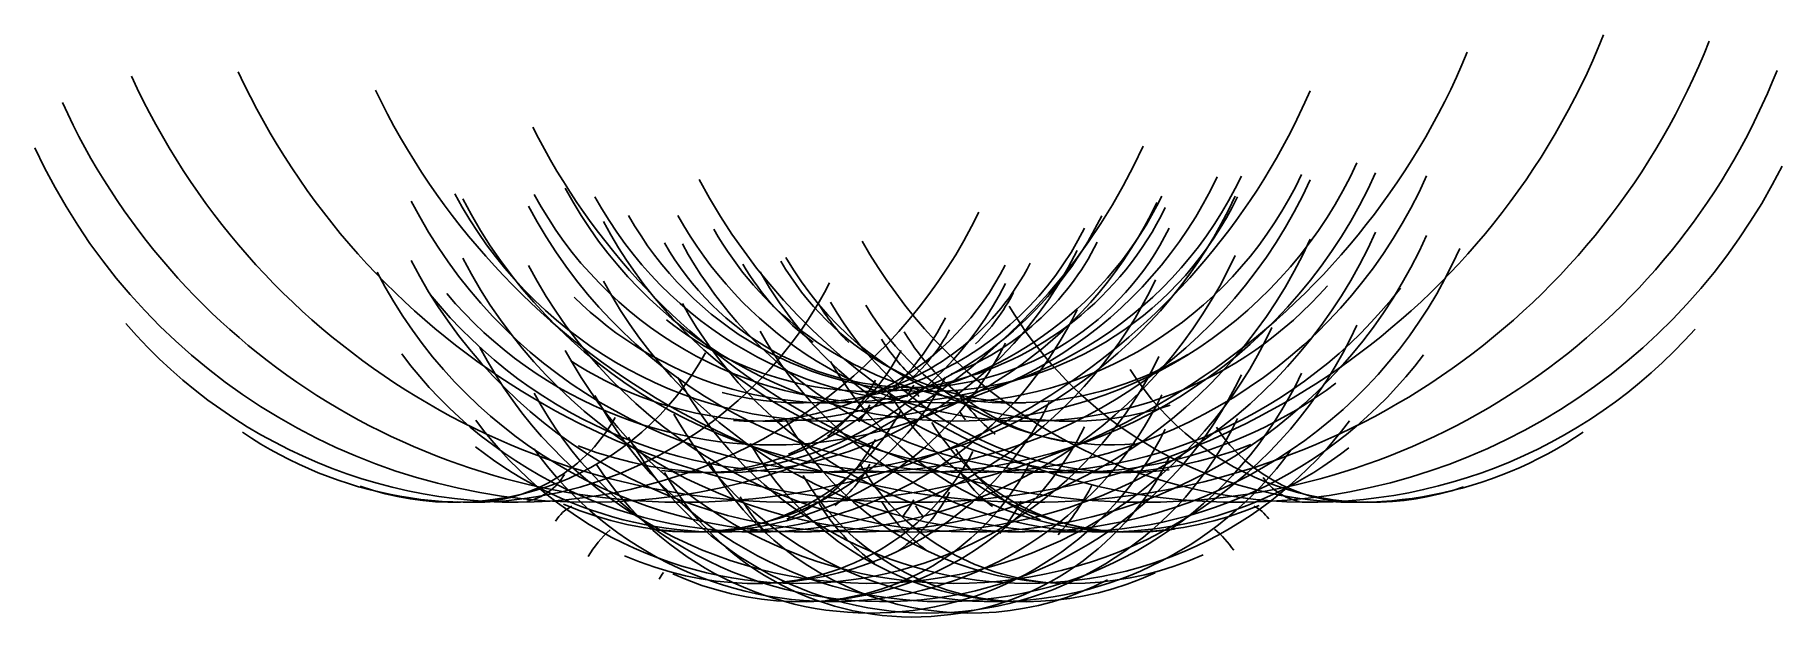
# Model space of a CAD drawing. Extents: x -1.07 to 1.83, y 0.05 to 1.01.
import ezdxf

# ---------------------------------------------------------------- set-up
doc = ezdxf.new("R2010")
doc.units = 0

msp = doc.modelspace()

# ---------------------------------------------------------------- linework, layer by layer
at = {"layer": 'drawinglayer'}
for centre, radius, start, end in [((0.388, 1.4738), 1.2376, 204.9693, 338.1245), ((0.5853, 1.4478), 1.2116, 205.7714, 338.434), ((0.1906, 1.4478), 1.2116, 204.5682, 337.4877), ((0.7692, 1.3716), 1.1354, 206.8028, 338.4141), ((0.0068, 1.3716), 1.1354, 204.5109, 336.5545), ((-0.1511, 1.2505), 1.0143, 204.7974, 335.3884), ((0.4577, 1.1065), 0.7355, 208.2924, 335.3893), ((0.9271, 1.2505), 1.0143, 208.1206, 333.3117), ((0.2927, 1.1164), 0.8308, 207.2038, 335.5029), ((0.2532, 1.0796), 0.7086, 207.8341, 334.6946), ((0.388, 1.1289), 0.8434, 207.433, 335.8233), ((0.4833, 1.1164), 0.8308, 207.8341, 335.995), ((0.3386, 1.0605), 0.6592, 208.3497, 334.644), ((0.4373, 1.0605), 0.6592, 208.6935, 334.9062), ((0.2039, 1.0796), 0.794, 218.8349, 335.0536), ((0.1545, 1.0401), 0.7086, 220.1527, 334.4247), ((0.2532, 1.0112), 0.6099, 225.3666, 334.1322), ((0.4135, 0.9908), 0.5704, 209.1519, 334.3455), ((-0.2723, 1.0926), 0.8563, 220.7829, 334.0814), ((0.1545, 0.9809), 0.6099, 236.6539, 333.8581), ((0.5721, 1.0796), 0.794, 208.3497, 322.1364), ((0.3182, 0.9652), 0.5449, 231.3826, 333.944), ((0.5786, 1.0367), 0.6657, 209.0946, 318.532), ((0.2927, 1.0177), 0.8308, 207.2038, 335.5029), ((0.388, 1.0302), 0.8434, 207.433, 335.8233), ((0.4833, 1.0177), 0.8308, 207.8341, 335.995), ((0.388, 0.902), 0.4751, 209.6102, 333.746), ((0.5531, 0.9717), 0.5704, 209.6102, 300.8099), ((0.2039, 0.9258), 0.5245, 255.3323, 333.5112), ((1.0483, 1.0926), 0.8563, 209.553, 318.3988), ((0.2927, 0.8699), 0.4496, 290.6838, 333.3405), ((0.2039, 0.9809), 0.794, 207.1465, 335.0536), ((0.0691, 0.9448), 0.6592, 248.8579, 333.9008), ((0.5721, 0.9809), 0.794, 208.3497, 336.0106), ((0.6484, 1.0211), 0.7355, 208.9227, 307.0263), ((0.6484, 0.9159), 0.5449, 210.0686, 287.9193), ((0.1184, 0.8461), 0.4751, 266.505, 332.989), ((0.4734, 0.8461), 0.4258, 210.1832, 233.8189), ((0.7069, 0.9448), 0.6592, 209.6102, 291.6466), ((0.5786, 0.8764), 0.4751, 210.2405, 269.6051), ((0.2039, 0.8271), 0.4258, 284.8969, 332.9567), ((-0.3485, 0.9087), 0.6725, 235.7944, 332.7454), ((0.1276, 0.9224), 0.7355, 216.7149, 334.5061), ((0.0323, 0.856), 0.5704, 263.7548, 333.2836), ((0.2532, 0.7416), 0.3404, 314.6334, 332.6227), ((0.0691, 0.8461), 0.6592, 231.7264, 333.9008), ((0.6484, 0.9224), 0.7355, 208.9227, 323.1327), ((0.5228, 0.7416), 0.3404, 210.8708, 224.794), ((0.7437, 0.856), 0.5704, 210.2405, 277.0678), ((0.7181, 0.8067), 0.4751, 210.7562, 274.7327), ((1.1244, 0.9087), 0.6725, 211.0426, 304.219), ((0.3182, 0.837), 0.7355, 207.8341, 335.0231), ((0.4577, 0.837), 0.7355, 208.2924, 335.3893), ((0.0198, 0.7607), 0.4751, 278.5371, 332.7018), ((0.0323, 0.7573), 0.5704, 246.7379, 333.2836), ((0.7069, 0.8461), 0.6592, 209.6102, 308.0416), ((0.5786, 0.6555), 0.2845, 211.3864, 228.5356), ((0.7069, 0.7212), 0.3897, 211.2145, 259.9352), ((0.1974, 0.6555), 0.2845, 311.0811, 332.1533), ((-0.3745, 0.7114), 0.4751, 250.7486, 331.4958), ((0.1974, 0.7672), 0.6657, 216.3139, 334.2967), ((0.0323, 0.6654), 0.3798, 293.0902, 332.1989), ((0.7437, 0.7573), 0.5704, 210.2405, 292.6838), ((0.3386, 0.7304), 0.6592, 208.3497, 334.644), ((0.4373, 0.7304), 0.6592, 208.6935, 334.9062), ((0.0198, 0.662), 0.4751, 261.6348, 332.7018), ((0.5786, 0.7672), 0.6657, 209.0946, 323.515), ((0.0691, 0.5766), 0.291, 307.4141, 331.811), ((1.1504, 0.7114), 0.4751, 212.3604, 288.803), ((0.2532, 0.6811), 0.6099, 215.7409, 334.1322), ((0.7562, 0.662), 0.4751, 210.8708, 278.115), ((0.2229, 0.5207), 0.1892, 324.7748, 331.7053), ((0.5531, 0.5207), 0.1892, 211.8448, 215.017), ((0.7069, 0.5766), 0.291, 211.7875, 231.3172), ((0.1276, 0.6463), 0.5449, 246.2795, 333.4111), ((0.5228, 0.6811), 0.6099, 209.2665, 324.0206), ((0.0323, 0.5667), 0.3798, 277.4485, 332.1989), ((0.1276, 0.5003), 0.2148, 322.5402, 331.5633), ((0.6484, 0.5003), 0.2148, 212.0167, 216.3215), ((-0.3485, 0.514), 0.2778, 265.6455, 330.4365), ((0.3182, 0.597), 0.5449, 213.1626, 333.944), ((0.4135, 0.6225), 0.5704, 209.1519, 334.3455), ((0.2039, 0.5956), 0.5245, 245.7639, 333.5112), ((0.6484, 0.6463), 0.5449, 210.0686, 294.1066), ((0.7437, 0.5667), 0.3798, 211.3864, 263.3547), ((1.1244, 0.514), 0.2778, 213.4491, 274.1682), ((0.5721, 0.5956), 0.5245, 209.954, 294.6305), ((0.1276, 0.5068), 0.4054, 276.0161, 332.6226), ((0.0691, 0.4779), 0.291, 292.0589, 331.811), ((0.7069, 0.4779), 0.291, 211.7875, 248.4499), ((0.388, 0.5207), 0.4751, 209.6102, 333.746), ((0.4833, 0.5528), 0.5007, 209.7821, 297.1267), ((0.2039, 0.497), 0.4258, 275.5004, 332.9567), ((0.1276, 0.4016), 0.2148, 307.4141, 331.5633), ((0.6484, 0.5068), 0.4054, 210.9281, 263.7631), ((-0.2723, 0.3301), 0.0939, 281.4019, 329.6458), ((0.5721, 0.497), 0.4258, 210.527, 264.302), ((0.6484, 0.4016), 0.2148, 212.0167, 233.4624), ((0.3386, 0.4418), 0.3897, 318.243, 333.1369), ((1.0483, 0.3301), 0.0939, 214.1939, 259.3561), ((0.4373, 0.4418), 0.3897, 210.2978, 222.0203), ((0.5228, 0.4115), 0.3404, 210.8708, 234.4227), ((0.5786, 0.386), 0.2845, 211.3864, 233.8767), ((0.1974, 0.386), 0.2845, 306.039, 332.1533), ((0.2229, 0.3301), 0.1892, 321.7954, 331.7053), ((0.2927, 0.3812), 0.3101, 320.6495, 332.5686), ((-0.1511, 0.1722), 0.064, 115.955, 149.1708), ((0.5531, 0.3301), 0.1892, 211.8448, 218.2114), ((0.9271, 0.1722), 0.064, 34.6523, 64.4178), ((0.0068, 0.0511), 0.1852, 131.3103, 149.0275), ((0.7692, 0.0511), 0.1852, 34.7096, 49.4171), ((0.1906, -0.0251), 0.2613, 146.3218, 149.2054)]:
    msp.add_arc(centre, radius, start, end, dxfattribs=at)

doc.saveas('drawing.dxf')
